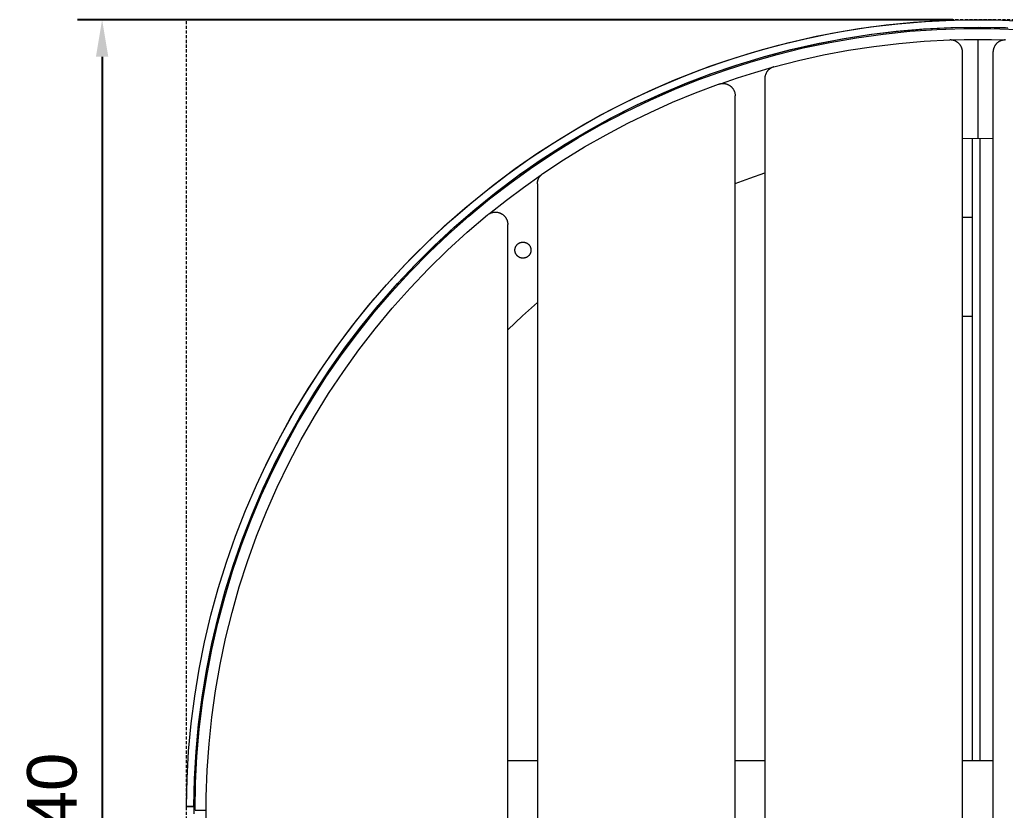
# Model space of a CAD drawing. Header units: millimetres. Extents: x 109 to 2437, y 94 to 1800.
# Drawn here: x 108.9 to 507.6, y 413.9 to 733.9 of the extents above; entities that cross this region are included whole.
import ezdxf

# ---------------------------------------------------------------- set-up
doc = ezdxf.new("R2010")
doc.units = ezdxf.units.MM
doc.linetypes.add('HIDDEN', pattern=[1.905, 1.27, -0.635])
for name, color, linetype, lineweight in [('ZANO_R', 7, 'Continuous', 0), ('ZANO_R_przerywana', 7, 'HIDDEN', 0), ('ZANO_W', 1, 'Continuous', 0)]:
    doc.layers.add(name, color=color, linetype=linetype, lineweight=lineweight)
doc.styles.add('Arial', font='arial.ttf')
doc.styles.get("Standard").update_dxf_attribs({"font": 'ARIALUNI.TTF'})
doc.dimstyles.new('pl i ang', dxfattribs={"dimtxt": 50, "dimasz": 50, "dimexe": 1.25, "dimexo": 0.625, "dimgap": 10, "dimtad": 1, "dimtoh": 1, "dimtxsty": 'Standard', "dimcen": 2.5, "dimclrd": 1, "dimclre": 1, "dimclrt": 1, "dimadec": 0, "dimazin": 0, "dimtfac": 1, "dimtmove": 0, "dimatfit": 3, "dimfxl": 1, "dimarcsym": 1})

# ---------------------------------------------------------------- blocks, each defined once
blk = doc.blocks.new('*D397')
at = {"layer": 'ZANO_W', "color": 1, "lineweight": -2}
for p, q in [((486.35, 733.86), (132.24, 733.86)), ((142.24, 718.86), (142.24, 108.86)), ((486.35, 93.86), (132.24, 93.86))]:
    blk.add_line(p, q, dxfattribs=at)
at = {"layer": 'ZANO_W', "color": 1}
for points in [[(144.74, 718.86), (139.74, 718.86), (142.24, 733.86)], [(139.74, 108.86), (144.74, 108.86), (142.24, 93.86)]]:
    blk.add_solid(points, dxfattribs=at)
at = {"layer": 'ZANO_W', "color": 1, "insert": (122.03, 413.86), "char_height": 20, "attachment_point": 5, "rotation": 90, "style": 'Arial'}
blk.add_mtext('{\\fArial|b0|i0|c238|p34;640}', dxfattribs=at)

msp = doc.modelspace()

# ---------------------------------------------------------------- linework, layer by layer
at = {"layer": 'ZANO_R'}
for p, q in [((475.3, 733.16), (486.45, 733.7)), ((481.54, 733.51), (492.63, 733.83)), ((486.45, 733.7), (497.61, 733.85)), ((492.63, 733.83), (503.72, 733.77)), ((494.35, 733.86), (497.35, 733.86)), ((494.35, 733.85), (494.35, 733.86)), ((497.35, 733.86), (497.35, 733.85)), ((497.61, 733.85), (508.76, 733.61)), ((503.72, 733.77), (514.81, 733.32)), ((437.5, 728.4), (448.44, 730.25)), ((442.07, 729.21), (453.1, 730.92)), ((448.44, 730.25), (459.43, 731.72)), ((453.1, 730.92), (464.18, 732.23)), ((459.43, 731.72), (470.47, 732.8)), ((463.55, 729.15), (474.56, 730.1)), ((464.18, 732.23), (475.3, 733.16)), ((464.48, 729.25), (475.5, 730.17)), ((469.07, 729.17), (479.97, 729.93)), ((470.47, 732.8), (481.54, 733.51)), ((474.56, 730.1), (485.59, 730.67)), ((475.5, 730.17), (486.54, 730.7)), ((479.97, 729.93), (490.89, 730.31)), ((485.59, 730.67), (496.64, 730.85)), ((486.54, 730.7), (497.59, 730.85)), ((490.89, 730.31), (501.81, 730.31)), ((494.35, 730.35), (494.35, 730.85)), ((496.64, 730.85), (507.69, 730.65)), ((497.35, 730.85), (497.35, 730.35)), ((497.59, 730.85), (508.65, 730.61)), ((501.81, 730.31), (512.73, 729.93)), ((415.86, 723.56), (426.64, 726.17)), ((420.22, 724.66), (431.1, 727.13)), ((426.64, 726.17), (437.5, 728.4)), ((430.81, 724), (441.66, 726.1)), ((431.1, 727.13), (442.07, 729.21)), ((431.71, 724.19), (442.57, 726.26)), ((436.61, 724.66), (447.38, 726.54)), ((441.66, 726.1), (452.58, 727.82)), ((442.57, 726.26), (453.5, 727.94)), ((447.38, 726.54), (458.2, 728.04)), ((452.58, 727.82), (463.55, 729.15)), ((453.5, 727.94), (464.48, 729.25)), ((458.2, 728.04), (469.07, 729.17)), ((485.4, 725.65), (490.95, 725.8)), ((490.95, 725.8), (496.5, 725.85)), ((496.5, 725.85), (496.5, 685.85)), ((496.5, 725.85), (502.05, 725.8)), ((502.05, 725.8), (507.6, 725.65)), ((398.74, 718.6), (409.43, 721.82)), ((405.17, 720.59), (415.86, 723.56)), ((409.43, 721.82), (420.22, 724.66)), ((410.24, 718.93), (420.93, 721.75)), ((415.31, 719.8), (425.92, 722.42)), ((420.04, 721.53), (430.81, 724)), ((420.93, 721.75), (431.71, 724.19)), ((425.92, 722.42), (436.61, 724.66)), ((444.2, 721.46), (454.39, 723.02)), ((454.39, 723.02), (464.62, 724.23)), ((464.62, 724.23), (474.88, 725.11)), ((474.88, 725.11), (485.17, 725.65)), ((485.34, 725.66), (485.17, 725.65)), ((485.51, 725.65), (485.34, 725.66)), ((485.68, 725.64), (485.51, 725.65)), ((485.85, 725.63), (485.68, 725.64)), ((486.02, 725.61), (485.85, 725.63)), ((486.19, 725.58), (486.02, 725.61)), ((486.36, 725.55), (486.19, 725.58)), ((486.53, 725.51), (486.36, 725.55)), ((486.69, 725.47), (486.53, 725.51)), ((486.86, 725.42), (486.69, 725.47)), ((487.02, 725.37), (486.86, 725.42)), ((487.18, 725.31), (487.02, 725.37)), ((487.34, 725.24), (487.18, 725.31)), ((487.49, 725.17), (487.34, 725.24)), ((487.64, 725.1), (487.49, 725.17)), ((487.8, 725.02), (487.64, 725.1)), ((487.94, 724.93), (487.8, 725.02)), ((488.09, 724.84), (487.94, 724.93)), ((488.23, 724.74), (488.09, 724.84)), ((488.37, 724.64), (488.23, 724.74)), ((488.5, 724.54), (488.37, 724.64)), ((488.63, 724.43), (488.5, 724.54)), ((488.76, 724.31), (488.63, 724.43)), ((488.88, 724.19), (488.76, 724.31)), ((489, 724.07), (488.88, 724.19)), ((489.12, 723.94), (489, 724.07)), ((489.23, 723.81), (489.12, 723.94)), ((489.33, 723.68), (489.23, 723.81)), ((489.43, 723.54), (489.33, 723.68)), ((489.53, 723.4), (489.43, 723.54)), ((489.62, 723.26), (489.53, 723.4)), ((489.71, 723.11), (489.62, 723.26)), ((489.79, 722.96), (489.71, 723.11)), ((489.86, 722.8), (489.79, 722.96)), ((489.93, 722.65), (489.86, 722.8)), ((490, 722.49), (489.93, 722.65)), ((490.06, 722.33), (490, 722.49)), ((490.11, 722.17), (490.06, 722.33)), ((490.16, 722.01), (490.11, 722.17)), ((490.21, 721.84), (490.16, 722.01)), ((490.24, 721.67), (490.21, 721.84)), ((502.8, 721.84), (502.76, 721.67)), ((502.84, 722.01), (502.8, 721.84)), ((502.89, 722.17), (502.84, 722.01)), ((502.95, 722.33), (502.89, 722.17)), ((503.01, 722.49), (502.95, 722.33)), ((503.07, 722.65), (503.01, 722.49)), ((503.14, 722.8), (503.07, 722.65)), ((503.22, 722.96), (503.14, 722.8)), ((503.3, 723.11), (503.22, 722.96)), ((503.39, 723.26), (503.3, 723.11)), ((503.48, 723.4), (503.39, 723.26)), ((503.57, 723.54), (503.48, 723.4)), ((503.67, 723.68), (503.57, 723.54)), ((503.78, 723.81), (503.67, 723.68)), ((503.89, 723.94), (503.78, 723.81)), ((504, 724.07), (503.89, 723.94)), ((504.12, 724.19), (504, 724.07)), ((504.25, 724.31), (504.12, 724.19)), ((504.37, 724.43), (504.25, 724.31)), ((504.5, 724.54), (504.37, 724.43)), ((504.64, 724.64), (504.5, 724.54)), ((504.78, 724.74), (504.64, 724.64)), ((504.92, 724.84), (504.78, 724.74)), ((505.06, 724.93), (504.92, 724.84)), ((505.21, 725.02), (505.06, 724.93)), ((505.36, 725.1), (505.21, 725.02)), ((505.51, 725.17), (505.36, 725.1)), ((505.67, 725.24), (505.51, 725.17)), ((505.83, 725.31), (505.67, 725.24)), ((505.99, 725.37), (505.83, 725.31)), ((506.15, 725.42), (505.99, 725.37)), ((506.31, 725.47), (506.15, 725.42)), ((506.48, 725.51), (506.31, 725.47)), ((506.65, 725.55), (506.48, 725.51)), ((506.81, 725.58), (506.65, 725.55)), ((506.98, 725.61), (506.81, 725.58)), ((507.15, 725.63), (506.98, 725.61)), ((507.32, 725.64), (507.15, 725.63)), ((507.49, 725.65), (507.32, 725.64)), ((507.66, 725.66), (507.49, 725.65)), ((388.17, 715.01), (398.74, 718.6)), ((394.59, 717.24), (405.17, 720.59)), ((398.79, 715.47), (409.37, 718.68)), ((399.65, 715.74), (410.24, 718.93)), ((404.8, 716.82), (415.31, 719.8)), ((409.37, 718.68), (420.04, 721.53)), ((424.01, 717.35), (434.07, 719.57)), ((434.07, 719.57), (444.2, 721.46)), ((490.28, 721.51), (490.24, 721.67)), ((490.3, 721.34), (490.28, 721.51)), ((490.32, 721.17), (490.3, 721.34)), ((490.34, 721), (490.32, 721.17)), ((490.35, 720.83), (490.34, 721)), ((490.35, 720.66), (490.35, 720.83)), ((490.35, 107.05), (490.35, 720.66)), ((502.67, 721), (502.66, 720.83)), ((502.66, 720.83), (502.66, 720.66)), ((502.66, 720.66), (502.66, 107.05)), ((502.68, 721.17), (502.67, 721)), ((502.7, 721.34), (502.68, 721.17)), ((502.73, 721.51), (502.7, 721.34)), ((502.76, 721.67), (502.73, 721.51)), ((377.74, 711.06), (388.17, 715.01)), ((384.14, 713.53), (394.59, 717.24)), ((388.34, 711.88), (398.79, 715.47)), ((389.19, 712.19), (399.65, 715.74)), ((394.4, 713.48), (404.8, 716.82)), ((406.35, 712.54), (413.42, 714.59)), ((412.08, 713.76), (411.95, 713.64)), ((412.21, 713.87), (412.08, 713.76)), ((412.35, 713.97), (412.21, 713.87)), ((412.48, 714.07), (412.35, 713.97)), ((412.63, 714.17), (412.48, 714.07)), ((412.77, 714.26), (412.63, 714.17)), ((412.92, 714.34), (412.77, 714.26)), ((413.07, 714.43), (412.92, 714.34)), ((413.23, 714.5), (413.07, 714.43)), ((413.38, 714.57), (413.23, 714.5)), ((413.54, 714.64), (413.38, 714.57)), ((413.7, 714.69), (413.54, 714.64)), ((413.87, 714.75), (413.7, 714.69)), ((414.03, 714.8), (413.87, 714.75)), ((414.03, 714.8), (424.01, 717.35)), ((367.45, 706.74), (377.74, 711.06)), ((373.82, 709.46), (384.14, 713.53)), ((373.97, 705.73), (384.12, 709.79)), ((378.02, 707.94), (388.34, 711.88)), ((378.85, 708.27), (389.19, 712.19)), ((384.12, 709.79), (394.4, 713.48)), ((392.37, 707.96), (399.33, 710.33)), ((399.33, 710.33), (406.35, 712.54)), ((410.36, 710.32), (410.35, 710.15)), ((410.35, 710.15), (410.35, 709.97)), ((410.35, 709.97), (410.35, 117.73)), ((410.38, 710.49), (410.36, 710.32)), ((410.4, 710.66), (410.38, 710.49)), ((410.42, 710.83), (410.4, 710.66)), ((410.46, 711), (410.42, 710.83)), ((410.49, 711.16), (410.46, 711)), ((410.54, 711.33), (410.49, 711.16)), ((410.59, 711.49), (410.54, 711.33)), ((410.64, 711.66), (410.59, 711.49)), ((410.7, 711.82), (410.64, 711.66)), ((410.77, 711.97), (410.7, 711.82)), ((410.84, 712.13), (410.77, 711.97)), ((410.92, 712.28), (410.84, 712.13)), ((411, 712.44), (410.92, 712.28)), ((411.08, 712.58), (411, 712.44)), ((411.18, 712.73), (411.08, 712.58)), ((411.27, 712.87), (411.18, 712.73)), ((411.37, 713.01), (411.27, 712.87)), ((411.48, 713.14), (411.37, 713.01)), ((411.59, 713.27), (411.48, 713.14)), ((411.71, 713.4), (411.59, 713.27)), ((411.83, 713.52), (411.71, 713.4)), ((411.95, 713.64), (411.83, 713.52)), ((357.31, 702.07), (367.45, 706.74)), ((363.65, 705.04), (373.82, 709.46)), ((367.84, 703.64), (378.02, 707.94)), ((368.65, 703.99), (378.85, 708.27)), ((382.3, 704.26), (391.67, 707.77)), ((391.67, 707.77), (391.84, 707.82)), ((391.84, 707.82), (392, 707.87)), ((392, 707.87), (392.17, 707.92)), ((392.17, 707.92), (392.34, 707.96)), ((392.34, 707.96), (392.51, 707.99)), ((392.51, 707.99), (392.68, 708.01)), ((392.68, 708.01), (392.86, 708.03)), ((392.86, 708.03), (393.03, 708.05)), ((393.03, 708.05), (393.2, 708.06)), ((393.2, 708.06), (393.38, 708.06)), ((393.38, 708.06), (393.55, 708.05)), ((393.55, 708.05), (393.73, 708.04)), ((393.73, 708.04), (393.9, 708.03)), ((393.9, 708.03), (394.07, 708.01)), ((394.07, 708.01), (394.24, 707.98)), ((394.24, 707.98), (394.41, 707.94)), ((394.41, 707.94), (394.58, 707.9)), ((394.58, 707.9), (394.75, 707.86)), ((394.75, 707.86), (394.92, 707.81)), ((394.92, 707.81), (395.08, 707.75)), ((395.08, 707.75), (395.24, 707.69)), ((395.24, 707.69), (395.4, 707.62)), ((395.4, 707.62), (395.56, 707.54)), ((395.56, 707.54), (395.71, 707.46)), ((395.71, 707.46), (395.87, 707.38)), ((395.87, 707.38), (396.01, 707.29)), ((396.01, 707.29), (396.16, 707.19)), ((396.16, 707.19), (396.3, 707.09)), ((396.3, 707.09), (396.44, 706.99)), ((396.44, 706.99), (396.58, 706.88)), ((396.58, 706.88), (396.71, 706.76)), ((396.71, 706.76), (396.83, 706.64)), ((396.83, 706.64), (396.96, 706.52)), ((396.96, 706.52), (397.07, 706.39)), ((397.07, 706.39), (397.19, 706.26)), ((397.19, 706.26), (397.3, 706.13)), ((397.3, 706.13), (397.4, 705.99)), ((397.4, 705.99), (397.5, 705.85)), ((397.5, 705.85), (397.6, 705.7)), ((347.34, 697.04), (357.31, 702.07)), ((353.64, 700.27), (363.65, 705.04)), ((357.82, 698.98), (367.84, 703.64)), ((358.61, 699.37), (368.65, 703.99)), ((363.97, 701.34), (373.97, 705.73)), ((373.05, 700.46), (382.3, 704.26)), ((397.6, 705.7), (397.68, 705.55)), ((397.68, 705.55), (397.77, 705.4)), ((397.77, 705.4), (397.85, 705.24)), ((397.85, 705.24), (397.92, 705.08)), ((397.92, 705.08), (397.99, 704.92)), ((397.99, 704.92), (398.05, 704.76)), ((398.05, 704.76), (398.11, 704.6)), ((398.11, 704.6), (398.16, 704.43)), ((398.16, 704.43), (398.2, 704.26)), ((398.2, 704.26), (398.24, 704.09)), ((398.24, 704.09), (398.27, 703.92)), ((398.27, 703.92), (398.3, 703.75)), ((398.3, 703.75), (398.32, 703.58)), ((398.32, 703.58), (398.34, 703.41)), ((398.34, 703.41), (398.35, 703.23)), ((398.35, 703.23), (398.35, 703.06)), ((398.35, 124.65), (398.35, 703.06)), ((343.8, 695.15), (353.64, 700.27)), ((347.96, 693.98), (357.82, 698.98)), ((348.74, 694.39), (358.61, 699.37)), ((354.12, 696.6), (363.97, 701.34)), ((363.93, 696.36), (373.05, 700.46)), ((334.14, 689.69), (343.8, 695.15)), ((337.56, 691.68), (347.34, 697.04)), ((338.29, 688.64), (347.96, 693.98)), ((339.05, 689.07), (348.74, 694.39)), ((344.45, 691.52), (354.12, 696.6)), ((354.94, 691.97), (363.93, 696.36)), ((327.97, 685.97), (337.56, 691.68)), ((334.96, 686.11), (344.45, 691.52)), ((346.1, 687.29), (354.94, 691.97)), ((318.58, 679.93), (327.97, 685.97)), ((324.68, 683.9), (334.14, 689.69)), ((325.65, 680.38), (334.96, 686.11)), ((328.81, 682.96), (338.29, 688.64)), ((329.55, 683.42), (339.05, 689.07)), ((337.41, 682.33), (346.1, 687.29)), ((490.35, 685.78), (496.5, 685.85)), ((494.35, 433.85), (494.35, 685.84)), ((496.5, 685.85), (502.66, 685.78)), ((497.35, 685.85), (497.35, 433.85)), ((315.42, 677.79), (324.68, 683.9)), ((319.53, 676.96), (328.81, 682.96)), ((320.25, 677.44), (329.55, 683.42)), ((328.88, 677.1), (337.41, 682.33)), ((309.41, 673.57), (318.58, 679.93)), ((316.56, 674.33), (325.65, 680.38)), ((306.38, 671.36), (315.42, 677.79)), ((307.67, 667.97), (316.56, 674.33)), ((310.47, 670.64), (319.53, 676.96)), ((311.16, 671.14), (320.25, 677.44)), ((320.53, 671.6), (328.88, 677.1)), ((297.57, 664.62), (306.38, 671.36)), ((300.47, 666.9), (309.41, 673.57)), ((301.63, 664), (310.47, 670.64)), ((302.31, 664.52), (311.16, 671.14)), ((312.73, 665.99), (319.81, 671)), ((318.93, 669.8), (319.01, 669.95)), ((319.01, 669.95), (319.1, 670.1)), ((319.1, 670.1), (319.2, 670.25)), ((319.13, 670.53), (319.8, 670.99)), ((319.2, 670.25), (319.29, 670.39)), ((319.29, 670.39), (319.4, 670.53)), ((319.4, 670.53), (319.51, 670.67)), ((319.51, 670.67), (319.62, 670.8)), ((319.62, 670.8), (319.74, 670.92)), ((319.74, 670.92), (319.86, 671.05)), ((319.86, 671.05), (319.99, 671.17)), ((319.99, 671.17), (320.12, 671.28)), ((320.12, 671.28), (320.25, 671.39)), ((320.25, 671.39), (320.39, 671.5)), ((320.39, 671.5), (320.53, 671.6)), ((404.32, 669.76), (410.35, 671.85)), ((291.76, 659.91), (300.47, 666.9)), ((299.02, 661.3), (307.67, 667.97)), ((305.79, 660.78), (312.73, 665.99)), ((318.35, 667.64), (318.36, 667.81)), ((318.35, 667.47), (318.35, 667.64)), ((318.35, 667.47), (318.35, 160.24)), ((318.36, 667.81), (318.38, 667.99)), ((318.38, 667.99), (318.4, 668.16)), ((318.4, 668.16), (318.42, 668.33)), ((318.42, 668.33), (318.46, 668.5)), ((318.46, 668.5), (318.5, 668.67)), ((318.5, 668.67), (318.54, 668.84)), ((318.54, 668.84), (318.59, 669)), ((318.59, 669), (318.65, 669.17)), ((318.65, 669.17), (318.71, 669.33)), ((318.71, 669.33), (318.78, 669.49)), ((318.78, 669.49), (318.85, 669.65)), ((318.85, 669.65), (318.93, 669.8)), ((398.35, 667.53), (404.32, 669.76)), ((289, 657.58), (297.57, 664.62)), ((293.03, 657.06), (301.63, 664)), ((293.68, 657.6), (302.31, 664.52)), ((283.31, 652.63), (291.76, 659.91)), ((290.59, 654.34), (299.02, 661.3)), ((299, 655.38), (305.79, 660.78)), ((280.67, 650.25), (289, 657.58)), ((282.41, 647.1), (290.59, 654.34)), ((284.68, 649.83), (293.03, 657.06)), ((285.31, 650.39), (293.68, 657.6)), ((289.95, 647.83), (298.17, 654.83)), ((298.17, 654.83), (298.31, 654.94)), ((298.31, 654.94), (298.45, 655.04)), ((298.45, 655.04), (298.59, 655.14)), ((298.59, 655.14), (298.74, 655.23)), ((298.74, 655.23), (298.89, 655.32)), ((298.89, 655.32), (299.04, 655.4)), ((299.04, 655.4), (299.2, 655.48)), ((299.2, 655.48), (299.36, 655.55)), ((299.36, 655.55), (299.52, 655.62)), ((299.52, 655.62), (299.68, 655.68)), ((299.68, 655.68), (299.84, 655.74)), ((299.84, 655.74), (300.01, 655.79)), ((300.01, 655.79), (300.18, 655.83)), ((300.18, 655.83), (300.35, 655.87)), ((300.35, 655.87), (300.52, 655.9)), ((300.52, 655.9), (300.69, 655.92)), ((300.69, 655.92), (300.86, 655.94)), ((300.86, 655.94), (301.04, 655.96)), ((301.04, 655.96), (301.21, 655.97)), ((301.21, 655.97), (301.38, 655.97)), ((301.38, 655.97), (301.56, 655.96)), ((301.56, 655.96), (301.73, 655.95)), ((301.73, 655.95), (301.9, 655.94)), ((301.9, 655.94), (302.08, 655.92)), ((302.08, 655.92), (302.25, 655.89)), ((302.25, 655.89), (302.42, 655.85)), ((302.42, 655.85), (302.59, 655.81)), ((302.59, 655.81), (302.75, 655.77)), ((302.75, 655.77), (302.92, 655.72)), ((302.92, 655.72), (303.08, 655.66)), ((303.08, 655.66), (303.25, 655.59)), ((303.25, 655.59), (303.41, 655.53)), ((303.41, 655.53), (303.56, 655.45)), ((303.56, 655.45), (303.72, 655.37)), ((303.72, 655.37), (303.87, 655.29)), ((303.87, 655.29), (304.02, 655.2)), ((304.02, 655.2), (304.16, 655.1)), ((304.16, 655.1), (304.31, 655)), ((304.31, 655), (304.44, 654.9)), ((304.44, 654.9), (304.58, 654.79)), ((304.58, 654.79), (304.71, 654.67)), ((304.71, 654.67), (304.84, 654.55)), ((304.84, 654.55), (304.96, 654.43)), ((304.96, 654.43), (305.08, 654.3)), ((305.08, 654.3), (305.19, 654.17)), ((305.19, 654.17), (305.3, 654.04)), ((305.3, 654.04), (305.4, 653.9)), ((272.61, 642.63), (280.67, 650.25)), ((275.11, 645.05), (283.31, 652.63)), ((277.19, 642.89), (285.31, 650.39)), ((305.4, 653.9), (305.5, 653.75)), ((305.5, 653.75), (305.6, 653.61)), ((305.6, 653.61), (305.69, 653.46)), ((305.69, 653.46), (305.77, 653.31)), ((305.77, 653.31), (305.85, 653.15)), ((305.85, 653.15), (305.92, 652.99)), ((305.92, 652.99), (305.99, 652.83)), ((305.99, 652.83), (306.05, 652.67)), ((306.05, 652.67), (306.11, 652.51)), ((306.11, 652.51), (306.16, 652.34)), ((306.16, 652.34), (306.2, 652.17)), ((306.2, 652.17), (306.24, 652)), ((306.24, 652), (306.27, 651.83)), ((306.27, 651.83), (306.3, 651.66)), ((306.3, 651.66), (306.32, 651.49)), ((306.32, 651.49), (306.34, 651.32)), ((306.34, 651.32), (306.35, 651.14)), ((306.35, 651.14), (306.35, 650.97)), ((306.35, 176.74), (306.35, 650.97)), ((494.35, 653.85), (490.35, 653.85)), ((274.49, 639.57), (282.41, 647.1)), ((276.58, 642.31), (284.68, 649.83)), ((281.98, 640.55), (289.95, 647.83)), ((264.82, 634.74), (272.61, 642.63)), ((267.18, 637.2), (275.11, 645.05)), ((268.75, 634.51), (276.58, 642.31)), ((269.33, 635.1), (277.19, 642.89)), ((309.55, 641.95), (309.6, 642.05)), ((309.6, 642.05), (309.65, 642.15)), ((309.65, 642.15), (309.71, 642.24)), ((309.71, 642.24), (309.77, 642.34)), ((309.77, 642.34), (309.83, 642.43)), ((309.83, 642.43), (309.89, 642.52)), ((309.89, 642.52), (309.96, 642.61)), ((309.96, 642.61), (310.03, 642.7)), ((310.03, 642.7), (310.11, 642.78)), ((310.11, 642.78), (310.18, 642.86)), ((310.18, 642.86), (310.26, 642.94)), ((310.26, 642.94), (310.35, 643.02)), ((310.35, 643.02), (310.43, 643.09)), ((310.43, 643.09), (310.52, 643.16)), ((310.52, 643.16), (310.61, 643.23)), ((310.61, 643.23), (310.7, 643.29)), ((310.7, 643.29), (310.8, 643.35)), ((310.8, 643.35), (310.89, 643.41)), ((310.89, 643.41), (310.99, 643.46)), ((310.99, 643.46), (311.09, 643.51)), ((311.09, 643.51), (311.19, 643.56)), ((311.19, 643.56), (311.3, 643.6)), ((311.3, 643.6), (311.4, 643.64)), ((311.4, 643.64), (311.51, 643.68)), ((311.51, 643.68), (311.62, 643.71)), ((311.62, 643.71), (311.73, 643.74)), ((311.73, 643.74), (311.83, 643.77)), ((311.83, 643.77), (311.94, 643.79)), ((311.94, 643.79), (312.06, 643.8)), ((312.06, 643.8), (312.17, 643.82)), ((312.17, 643.82), (312.28, 643.83)), ((312.28, 643.83), (312.39, 643.83)), ((312.39, 643.83), (312.5, 643.84)), ((312.5, 643.84), (312.61, 643.83)), ((312.61, 643.83), (312.73, 643.83)), ((312.73, 643.83), (312.84, 643.82)), ((312.84, 643.82), (312.95, 643.8)), ((312.95, 643.8), (313.06, 643.79)), ((313.06, 643.79), (313.17, 643.77)), ((313.17, 643.77), (313.28, 643.74)), ((313.28, 643.74), (313.39, 643.71)), ((313.39, 643.71), (313.5, 643.68)), ((313.5, 643.68), (313.6, 643.64)), ((313.6, 643.64), (313.71, 643.6)), ((313.71, 643.6), (313.81, 643.56)), ((313.81, 643.56), (313.91, 643.51)), ((313.91, 643.51), (314.01, 643.46)), ((314.01, 643.46), (314.11, 643.41)), ((314.11, 643.41), (314.21, 643.35)), ((314.21, 643.35), (314.3, 643.29)), ((314.3, 643.29), (314.39, 643.23)), ((314.39, 643.23), (314.48, 643.16)), ((314.48, 643.16), (314.57, 643.09)), ((314.57, 643.09), (314.66, 643.02)), ((314.66, 643.02), (314.74, 642.94)), ((314.74, 642.94), (314.82, 642.86)), ((314.82, 642.86), (314.9, 642.78)), ((314.9, 642.78), (314.97, 642.7)), ((314.97, 642.7), (315.04, 642.61)), ((315.04, 642.61), (315.11, 642.52)), ((315.11, 642.52), (315.18, 642.43)), ((315.18, 642.43), (315.24, 642.34)), ((315.24, 642.34), (315.3, 642.24)), ((315.3, 642.24), (315.35, 642.15)), ((315.35, 642.15), (315.41, 642.05)), ((315.41, 642.05), (315.45, 641.95)), ((266.83, 631.78), (274.49, 639.57)), ((274.27, 632.99), (281.98, 640.55)), ((309.25, 640.64), (309.26, 640.75)), ((309.25, 640.53), (309.25, 640.64)), ((309.26, 640.42), (309.25, 640.53)), ((309.26, 640.87), (309.28, 640.98)), ((309.26, 640.75), (309.26, 640.87)), ((309.26, 640.31), (309.26, 640.42)), ((309.28, 640.19), (309.26, 640.31)), ((309.28, 640.98), (309.29, 641.09)), ((309.29, 640.08), (309.28, 640.19)), ((309.29, 641.09), (309.31, 641.2)), ((309.31, 639.97), (309.29, 640.08)), ((309.31, 641.2), (309.33, 641.31)), ((309.33, 639.86), (309.31, 639.97)), ((309.33, 641.31), (309.36, 641.42)), ((309.36, 639.75), (309.33, 639.86)), ((309.36, 641.42), (309.39, 641.53)), ((309.39, 639.65), (309.36, 639.75)), ((309.39, 641.53), (309.43, 641.63)), ((309.43, 639.54), (309.39, 639.65)), ((309.43, 641.63), (309.46, 641.74)), ((309.46, 639.43), (309.43, 639.54)), ((309.46, 641.74), (309.51, 641.84)), ((309.51, 639.33), (309.46, 639.43)), ((309.51, 641.84), (309.55, 641.95)), ((309.55, 639.23), (309.51, 639.33)), ((309.6, 639.13), (309.55, 639.23)), ((309.65, 639.03), (309.6, 639.13)), ((309.71, 638.93), (309.65, 639.03)), ((309.77, 638.83), (309.71, 638.93)), ((309.83, 638.74), (309.77, 638.83)), ((309.89, 638.65), (309.83, 638.74)), ((309.96, 638.56), (309.89, 638.65)), ((310.03, 638.47), (309.96, 638.56)), ((310.11, 638.39), (310.03, 638.47)), ((310.18, 638.31), (310.11, 638.39)), ((310.26, 638.23), (310.18, 638.31)), ((310.35, 638.15), (310.26, 638.23)), ((310.43, 638.08), (310.35, 638.15)), ((310.52, 638.01), (310.43, 638.08)), ((310.61, 637.94), (310.52, 638.01)), ((314.48, 638.01), (314.39, 637.94)), ((314.57, 638.08), (314.48, 638.01)), ((314.66, 638.15), (314.57, 638.08)), ((314.74, 638.23), (314.66, 638.15)), ((314.82, 638.31), (314.74, 638.23)), ((314.9, 638.39), (314.82, 638.31)), ((314.97, 638.47), (314.9, 638.39)), ((315.04, 638.56), (314.97, 638.47)), ((315.11, 638.65), (315.04, 638.56)), ((315.18, 638.74), (315.11, 638.65)), ((315.24, 638.83), (315.18, 638.74)), ((315.3, 638.93), (315.24, 638.83)), ((315.35, 639.03), (315.3, 638.93)), ((315.41, 639.13), (315.35, 639.03)), ((315.45, 639.23), (315.41, 639.13)), ((315.45, 641.95), (315.5, 641.84)), ((315.5, 639.33), (315.45, 639.23)), ((315.5, 641.84), (315.54, 641.74)), ((315.54, 639.43), (315.5, 639.33)), ((315.54, 641.74), (315.58, 641.63)), ((315.58, 639.54), (315.54, 639.43)), ((315.58, 641.63), (315.61, 641.53)), ((315.61, 639.65), (315.58, 639.54)), ((315.61, 641.53), (315.64, 641.42)), ((315.64, 639.75), (315.61, 639.65)), ((315.64, 641.42), (315.67, 641.31)), ((315.67, 639.86), (315.64, 639.75)), ((315.67, 641.31), (315.69, 641.2)), ((315.69, 639.97), (315.67, 639.86)), ((315.69, 641.2), (315.71, 641.09)), ((315.71, 640.08), (315.69, 639.97)), ((315.71, 641.09), (315.73, 640.98)), ((315.73, 640.19), (315.71, 640.08)), ((315.73, 640.98), (315.74, 640.87)), ((315.74, 640.31), (315.73, 640.19)), ((315.74, 640.87), (315.75, 640.75)), ((315.75, 640.42), (315.74, 640.31)), ((315.75, 640.75), (315.75, 640.64)), ((315.75, 640.64), (315.75, 640.53)), ((315.75, 640.53), (315.75, 640.42)), ((257.3, 626.59), (264.82, 634.74)), ((259.54, 629.07), (267.18, 637.2)), ((261.2, 626.44), (268.75, 634.51)), ((261.76, 627.05), (269.33, 635.1)), ((310.7, 637.88), (310.61, 637.94)), ((310.8, 637.82), (310.7, 637.88)), ((310.89, 637.76), (310.8, 637.82)), ((310.99, 637.71), (310.89, 637.76)), ((311.09, 637.66), (310.99, 637.71)), ((311.19, 637.61), (311.09, 637.66)), ((311.3, 637.57), (311.19, 637.61)), ((311.4, 637.53), (311.3, 637.57)), ((311.51, 637.49), (311.4, 637.53)), ((311.62, 637.46), (311.51, 637.49)), ((311.73, 637.43), (311.62, 637.46)), ((311.83, 637.41), (311.73, 637.43)), ((311.94, 637.38), (311.83, 637.41)), ((312.06, 637.37), (311.94, 637.38)), ((312.17, 637.35), (312.06, 637.37)), ((312.28, 637.34), (312.17, 637.35)), ((312.39, 637.34), (312.28, 637.34)), ((312.5, 637.34), (312.39, 637.34)), ((312.61, 637.34), (312.5, 637.34)), ((312.73, 637.34), (312.61, 637.34)), ((312.84, 637.35), (312.73, 637.34)), ((312.95, 637.37), (312.84, 637.35)), ((313.06, 637.38), (312.95, 637.37)), ((313.17, 637.41), (313.06, 637.38)), ((313.28, 637.43), (313.17, 637.41)), ((313.39, 637.46), (313.28, 637.43)), ((313.5, 637.49), (313.39, 637.46)), ((313.6, 637.53), (313.5, 637.49)), ((313.71, 637.57), (313.6, 637.53)), ((313.81, 637.61), (313.71, 637.57)), ((313.91, 637.66), (313.81, 637.61)), ((314.01, 637.71), (313.91, 637.66)), ((314.11, 637.76), (314.01, 637.71)), ((314.21, 637.82), (314.11, 637.76)), ((314.3, 637.88), (314.21, 637.82)), ((314.39, 637.94), (314.3, 637.88)), ((259.45, 623.73), (266.83, 631.78)), ((266.82, 625.18), (274.27, 632.99)), ((250.07, 618.17), (257.3, 626.59)), ((252.18, 620.68), (259.54, 629.07)), ((253.93, 618.12), (261.2, 626.44)), ((254.46, 618.74), (261.76, 627.05)), ((252.34, 615.43), (259.45, 623.73)), ((259.64, 617.11), (266.82, 625.18)), ((243.14, 609.51), (250.07, 618.17)), ((245.11, 612.04), (252.18, 620.68)), ((246.96, 609.54), (253.93, 618.12)), ((247.47, 610.18), (254.46, 618.74)), ((312.27, 613.96), (318.35, 619.39)), ((245.53, 606.89), (252.34, 615.43)), ((252.75, 608.79), (259.64, 617.11)), ((238.35, 603.16), (245.11, 612.04)), ((240.77, 601.39), (247.47, 610.18)), ((306.35, 608.34), (312.27, 613.96)), ((490.35, 613.85), (494.35, 613.85)), ((236.51, 600.62), (243.14, 609.51)), ((239.02, 598.11), (245.53, 606.89)), ((240.29, 600.73), (246.96, 609.54)), ((246.15, 600.25), (252.75, 608.79)), ((231.91, 594.05), (238.35, 603.16)), ((230.19, 591.5), (236.51, 600.62)), ((232.81, 589.12), (239.02, 598.11)), ((233.93, 591.69), (240.29, 600.73)), ((234.39, 592.36), (240.77, 601.39)), ((239.85, 591.48), (246.15, 600.25)), ((224.19, 582.17), (230.19, 591.5)), ((225.79, 584.72), (231.91, 594.05)), ((227.9, 582.44), (233.93, 591.69)), ((228.32, 583.12), (234.39, 592.36)), ((233.86, 582.5), (239.85, 591.48)), ((226.92, 579.92), (232.81, 589.12)), ((218.52, 572.64), (224.19, 582.17)), ((219.99, 575.18), (225.79, 584.72)), ((222.18, 572.98), (227.9, 582.44)), ((222.58, 573.67), (228.32, 583.12)), ((228.18, 573.31), (233.86, 582.5)), ((221.35, 570.52), (226.92, 579.92)), ((214.54, 565.45), (219.99, 575.18)), ((213.19, 562.91), (218.52, 572.64)), ((216.1, 560.94), (221.35, 570.52)), ((216.8, 563.33), (222.18, 572.98)), ((217.18, 564.02), (222.58, 573.67)), ((222.82, 563.94), (228.18, 573.31)), ((208.19, 553.01), (213.19, 562.91)), ((209.42, 555.53), (214.54, 565.45)), ((211.76, 553.49), (216.8, 563.33)), ((212.11, 554.2), (217.18, 564.02)), ((217.79, 554.38), (222.82, 563.94)), ((211.19, 551.18), (216.1, 560.94)), ((204.65, 545.44), (209.42, 555.53)), ((213.09, 544.66), (217.79, 554.38)), ((206.62, 541.25), (211.19, 551.18)), ((207.39, 544.2), (212.11, 554.2)), ((200.24, 535.18), (204.65, 545.44)), ((203.02, 534.05), (207.39, 544.2)), ((208.74, 534.78), (213.09, 544.66)), ((202.4, 531.18), (206.62, 541.25)), ((196.19, 524.78), (200.24, 535.18)), ((204.73, 524.76), (208.74, 534.78)), ((198.52, 520.96), (202.4, 531.18)), ((199.01, 523.74), (203.02, 534.05)), ((192.51, 514.25), (196.19, 524.78)), ((195.36, 513.31), (199.01, 523.74)), ((201.06, 514.6), (204.73, 524.76)), ((195, 510.62), (198.52, 520.96)), ((197.75, 504.32), (201.06, 514.6)), ((189.19, 503.59), (192.51, 514.25)), ((191.84, 500.16), (195, 510.62)), ((192.07, 502.75), (195.36, 513.31)), ((186.25, 492.83), (189.19, 503.59)), ((189.16, 492.09), (192.07, 502.75)), ((194.8, 493.93), (197.75, 504.32)), ((189.05, 489.6), (191.84, 500.16)), ((183.68, 481.97), (186.25, 492.83)), ((186.61, 481.33), (189.16, 492.09)), ((192.21, 483.45), (194.8, 493.93)), ((186.62, 478.94), (189.05, 489.6)), ((189.99, 472.89), (192.21, 483.45)), ((181.5, 471.02), (183.68, 481.97)), ((184.45, 470.49), (186.61, 481.33)), ((184.55, 468.21), (186.62, 478.94)), ((179.7, 460.01), (181.5, 471.02)), ((188.13, 462.25), (189.99, 472.89)), ((182.66, 459.58), (184.45, 470.49)), ((182.86, 457.42), (184.55, 468.21)), ((178.28, 448.94), (179.7, 460.01)), ((181.26, 448.61), (182.66, 459.58)), ((186.64, 451.55), (188.13, 462.25)), ((181.55, 446.57), (182.86, 457.42)), ((185.52, 440.81), (186.64, 451.55)), ((177.25, 437.83), (178.28, 448.94)), ((180.24, 437.6), (181.26, 448.61)), ((180.6, 435.69), (181.55, 446.57)), ((184.77, 430.04), (185.52, 440.81)), ((176.61, 426.69), (177.25, 437.83)), ((179.6, 426.56), (180.24, 437.6)), ((180.04, 424.78), (180.6, 435.69)), ((318.35, 433.85), (306.35, 433.85)), ((410.35, 433.85), (398.35, 433.85)), ((502.66, 433.85), (490.35, 433.85)), ((176.35, 415.53), (176.61, 426.69)), ((184.4, 419.25), (184.77, 430.04)), ((179.35, 415.51), (179.6, 426.56)), ((179.85, 413.85), (180.04, 424.78)), ((184.4, 408.45), (184.4, 419.25)), ((176.35, 415.53), (179.35, 415.51)), ((176.35, 413.85), (176.35, 415.36)), ((176.35, 415.36), (179.35, 415.36)), ((179.35, 415.36), (179.85, 415.36)), ((179.35, 415.36), (179.35, 412.36)), ((179.85, 413.85), (184.35, 413.85))]:
    msp.add_line(p, q, dxfattribs=at)
at = {"layer": 'ZANO_R_przerywana'}
for points in [[(176.35, 93.86), (176.35, 733.86)], [(816.35, 733.86), (176.35, 733.86)]]:
    msp.add_lwpolyline(points, dxfattribs=at)

# ---------------------------------------------------------------- dimensions: what is measured, and where the dimension line sits
at = {"layer": 'ZANO_W'}
dim = msp.add_linear_dim(base=(142.24, 93.86), p1=(496.35, 733.86), p2=(496.35, 93.86), angle=90, text='{\\fArial|b0|i0|c238|p34;<>}', dimstyle='pl i ang', override={"dimtxt": 20, "dimasz": 15, "dimexe": 10, "dimexo": 10, "dimtoh": 0, "dimdec": 0, "dimtxsty": 'Arial', "dimtdec": 0, "dimtmove": 1}, dxfattribs=at)
dim.commit()
dim.dimension.update_dxf_attribs({"geometry": '*D397', "text_midpoint": (122.03, 413.86)})

doc.saveas('drawing.dxf')
